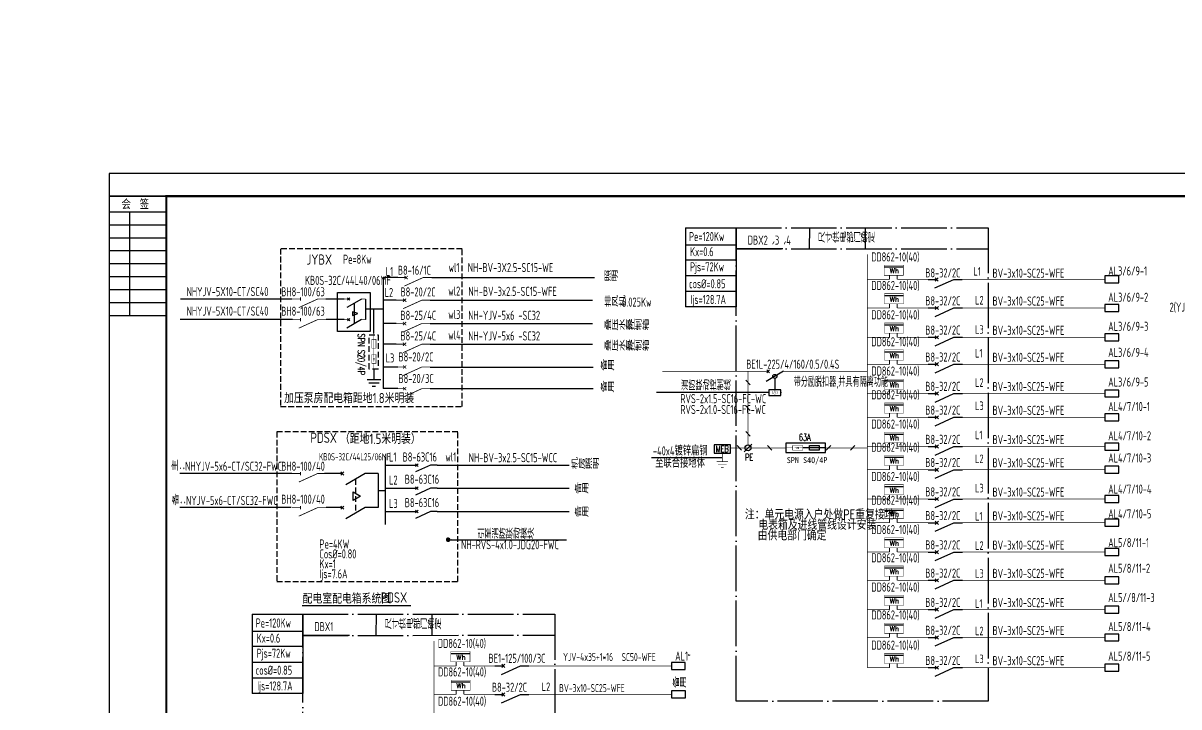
# Model space of a CAD drawing. Extents: x 2166032 to 5302137, y 581493 to 2416206.
# Drawn here: x 2799633 to 2850419, y 1085663 to 1115733 of the extents above; entities that cross this region are included whole.
import ezdxf
from ezdxf.enums import TextEntityAlignment as Align

# ---------------------------------------------------------------- set-up
doc = ezdxf.new("R2010")
doc.units = 0
doc.header["$LTSCALE"] = 1000
doc.header["$MEASUREMENT"] = 0
for name, pattern in [('CENTER2', [1.14, 0.75, -0.13, 0.13, -0.13]), ('CONTINOUS', [0]), ('DASH', [0.35, 0.25, -0.1]), ('DASHDOT', [1, 0.5, -0.25, 0, -0.25]), ('DASHED2', [0.375, 0.25, -0.125]), ('DOTE', [2.42, 2, -0.2, 0.02, -0.2]), ('HIDDEN', [0.375, 0.25, -0.125])]:
    doc.linetypes.add(name, pattern=pattern)
for name, color, linetype in [('A', 3, 'Continuous'), ('AB', 1, 'Continuous'), ('BD1', 7, 'Continuous'), ('BXZ', 7, 'Continuous'), ('DIM', 3, 'Continuous'), ('DOTLN', 2, 'Continuous'), ('E-TEXT', 6, 'Continuous'), ('EBL', 3, 'Continuous'), ('ELEMENT', 100, 'Continuous'), ('EQUIP', 80, 'Continuous'), ('EQUIP-消防', 3, 'Continuous'), ('FBX1', 7, 'Continuous'), ('MID', 7, 'Continuous'), ('PUB_TITLE', 137, 'Continuous'), ('SD1', 3, 'Continuous'), ('SHTLN', 4, 'Continuous'), ('TERM', 2, 'Continuous'), ('WIRE', 6, 'Continuous'), ('WIRE-接地', 4, 'Continuous'), ('WIRE-照明', 1, 'Continuous'), ('墙线加粗', 7, 'Continuous'), ('电气', 3, 'Continuous'), ('给排水文本', 30, 'Continuous')]:
    doc.layers.add(name, color=color, linetype=linetype)
doc.styles.add('_COMPLEX', font='COMPLEX', dxfattribs={"width": 0.6})
doc.styles.add('_SIMPLEX', font='SIMPLEX', dxfattribs={"width": 0.6})
doc.styles.add('_TEL_DIM', font='@tssdeng.shx', dxfattribs={"width": 0.8, "height": 3.5, "bigfont": '!tssdchn.shx'})
doc.styles.add('DIM_FONT', font='simplex_.ttf', dxfattribs={"width": 0.7})
doc.styles.add('H1', font='simsun.ttc')
doc.styles.add('HZTXT', font='tssdeng.shx', dxfattribs={"width": 0.7, "bigfont": 'tssdchn.shx'})
doc.styles.get("Standard").update_dxf_attribs({"font": 'tssdeng.shx', "bigfont": 'tssdchn.shx'})
doc.styles.add('TSSD_REIN', font='tssdeng.shx', dxfattribs={"width": 0.7, "bigfont": 'tssdchn.shx'})
doc.styles.add('样式 1', font='tssdeng.shx', dxfattribs={"width": 0.7, "bigfont": 'tssdchn.shx'})

# ---------------------------------------------------------------- blocks, each defined once
blk = doc.blocks.new('M_M7')
for p, q in [((-0.25, -0.2), (0, -0.75)), ((-0.047, -0.297), (0.047, -0.203)), ((-0.047, -0.203), (0.047, -0.297))]:
    blk.add_line(p, q)
for points in [[(0, 0), (0, -0.25)], [(0, -0.75), (0, -1)]]:
    blk.add_lwpolyline(points)
at = {"width": 0.8, "flags": 9}
blk.add_attdef('S', (0.25, -0.5), '', height=0.2, dxfattribs=at)
blk = doc.blocks.new('$element$00000586')
blk.add_line((0.173, 0), (0.173, -1))
at = {"const_width": 0.0233}
blk.add_lwpolyline([(-0.267, 0), (0.267, 0), (0.267, -1), (-0.267, -1), (-0.267, 0)], dxfattribs=at)
at = {"style": '_SIMPLEX'}
blk.add_text('Wh', height=0.2667, rotation=270, dxfattribs=at).set_placement((-0.161, -0.281))
at = {"flags": 9}
blk.add_attdef('S', (0, 0), '', height=0.00000667, dxfattribs=at)
blk.add_attdef('S', (0, 0), '', height=0.00000667, dxfattribs=at)
blk.add_attdef('S', (0, 0), '', height=0.00000667, dxfattribs=at)
blk = doc.blocks.new('QF102')
at = {"layer": 'A'}
for p, q in [((0, -10), (-4.91, -1.5)), ((-0.71, -3.21), (0.71, -1.79)), ((-0.71, -1.79), (0.71, -3.21))]:
    blk.add_line(p, q, dxfattribs=at)
at = {"layer": 'A', "const_width": 0.3}
for points in [[(0, 0), (0, -2.5)], [(0, -10), (0, -12.5)]]:
    blk.add_lwpolyline(points, dxfattribs=at)
at = {"layer": 'AB', "width": 0.6, "flags": 9}
blk.add_attdef('QF', text='', height=3.99, dxfattribs=at).set_placement((5, -7.45), align=Align.MIDDLE)
blk = doc.blocks.new('$element$00000286')
at = {"const_width": 0.0233}
for points in [[(0, 0), (0, -0.375)], [(-0.25, -0.375), (0.25, -0.375)], [(-0.188, -0.5), (0.188, -0.5)], [(-0.062, -0.625), (0.062, -0.625)]]:
    blk.add_lwpolyline(points, dxfattribs=at)
at = {"flags": 9}
blk.add_attdef('S', (0, 0), '', height=0.00000667, dxfattribs=at)
blk = doc.blocks.new('_LINKPT1')
blk.add_line((0, 0), (0, 0))
blk = doc.blocks.new('FC1O39RR')
for p, q in [((0.659, 0.338), (-0.659, 0.338)), ((-0.659, 0.338), (-0.659, -0.335)), ((0.659, -0.335), (0.659, 0.338)), ((-0.659, -0.335), (0.659, -0.335))]:
    blk.add_line(p, q)
at = {"xscale": 0.002857142857142999, "yscale": 0.002857142857142999, "zscale": 0.002857142857142999}
for p in [(-0.659, 0), (0, 0.338), (0.659, 0), (0, -0.335)]:
    blk.add_blockref('_LINKPT1', p, dxfattribs=at)
at = {"style": '_COMPLEX', "width": 0.6, "flags": 8}
blk.add_attdef('$TEXT$', text='', height=0.515, dxfattribs=at).set_placement((0, 0), align=Align.MIDDLE_CENTER)
at = {"flags": 9}
blk.add_attdef('A', (0, 0), '', height=0.0000286, dxfattribs=at)
blk = doc.blocks.new('$TelecSys$00000008')
blk.add_line((0.4, 0.4), (-0.4, -0.4))
blk = doc.blocks.new('$TelecSys$00000006')
blk.add_line((-1.32, -1.32), (1.32, 1.32))
blk.add_circle((0, 0), 1)
blk = doc.blocks.new('_M12')
for p, q in [((-0.1, -0.717), (-0.1, -0.283)), ((-0.1, -0.283), (0.1, -0.283)), ((0.1, -0.283), (0.1, -0.717)), ((0.1, -0.717), (-0.1, -0.717))]:
    blk.add_line(p, q)
blk.add_lwpolyline([(0, 0), (0, -1)])
at = {"width": 0.8, "flags": 9}
blk.add_attdef('S', (0.25, -0.5), '', height=0.2, dxfattribs=at)
blk = doc.blocks.new('$element$00000532')
at = {"const_width": 0.0233}
for points in [[(0, 0), (0, -0.283)], [(-0.1, -0.283), (0.1, -0.283), (0.1, -0.717), (-0.1, -0.717), (-0.1, -0.283)], [(0, -1), (0, -0.567)]]:
    blk.add_lwpolyline(points, dxfattribs=at)
for points in [[(-0.033, -0.55), (0.033, -0.55), (0, -0.35), (0.033, -0.55)], [(0.033, -0.55), (0, -0.35), (-0.033, -0.55), (0.033, -0.55)], [(0, -0.367), (-0.033, -0.567), (0.033, -0.567), (0, -0.367)]]:
    blk.add_solid(points)
at = {"flags": 9}
blk.add_attdef('S', (0, 0), '', height=0.00000667, dxfattribs=at)
blk = doc.blocks.new('$equip$00001926')
for p, q in [((0.65, 0.65), (-0.65, 0.65)), ((-0.65, 0.65), (-0.65, 0)), ((-0.65, 0), (0.65, 0)), ((0.65, 0), (0.65, 0.65))]:
    blk.add_line(p, q)
for p in [(-0.65, 0.33), (0, 0.65), (0, 0), (0.65, 0.33)]:
    blk.add_point(p)
at = {"color": 7, "style": '_TEL_DIM'}
blk.add_attdef('$TEXT$', text='', height=0.3, dxfattribs=at).set_placement((0.01, 0.34), align=Align.MIDDLE_CENTER)
at = {"color": 7, "style": '_TEL_DIM', "flags": 1}
blk.add_attdef('A', text='', height=0.00002, dxfattribs=at).set_placement((0, 0), align=Align.MIDDLE_CENTER)
blk = doc.blocks.new('$会签栏$00000001')
at = {"layer": 'PUB_TITLE'}
for p, q in [((-52.6, 0), (-52.6, 25)), ((-46.9, 0), (-46.9, 25)), ((-41.2, 0), (-41.2, 25)), ((-35.5, 0), (-35.5, 25)), ((-29.8, 0), (-29.8, 25)), ((-24.1, 0), (-24.1, 25)), ((-18.4, 0), (-18.4, 25)), ((-12.7, 0), (-12.7, 25)), ((-7, 0), (-7, 25)), ((0, 0), (0, 25)), ((-52.6, 16), (-7, 16))]:
    blk.add_line(p, q, dxfattribs=at)
blk.add_lwpolyline([(0, 25), (0, 0), (-52.6, 0), (-52.6, 25)], close=True, dxfattribs=at)
at = {"layer": 'PUB_TITLE', "color": 0, "style": 'TSSD_REIN', "width": 0.75}
blk.add_text('会  签', height=4.219, rotation=270, dxfattribs=at).set_placement((-5.71, 19.67))
blk = doc.blocks.new('$element$00000578')
at = {"const_width": 0.0233}
for points in [[(0, 0), (0, -0.25)], [(0, -1), (0, -0.75), (-0.25, -0.2)], [(-0.05, -0.25), (0.05, -0.25)]]:
    blk.add_lwpolyline(points, dxfattribs=at)
at = {"flags": 9}
blk.add_attdef('S', (0, 0), '', height=0.00000667, dxfattribs=at)

msp = doc.modelspace()

# ---------------------------------------------------------------- linework, layer by layer
at = {"linetype": 'CONTINOUS', "ltscale": 0.7}
for p, q in [((2834195.3, 1105804.8), (2834201.5, 1106733.8)), ((2836651, 1105804.7), (2836651, 1106733.8)), ((2833013.7, 1105804.7), (2830960.7, 1105804.7)), ((2815152.6, 1088810.3), (2815158.8, 1089739.2)), ((2817608.2, 1088810.2), (2817608.2, 1089739.2)), ((2813971, 1088810.2), (2811918, 1088810.2))]:
    msp.add_line(p, q, dxfattribs=at)
for p, q in [((2828739, 1105988.4), (2830960.7, 1105988.4)), ((2828739, 1105322.8), (2830960.7, 1105322.8)), ((2828739, 1104630.7), (2830960.7, 1104630.7)), ((2828739, 1103938.5), (2830960.7, 1103938.5)), ((2830960.7, 1103249.7), (2828739, 1103249.7)), ((2832664.4, 1100110.5), (2832664.4, 1099613.3)), ((2832404.4, 1099483.3), (2827459, 1099483.3)), ((2832404.4, 1099483.3), (2829077, 1099483.3)), ((2827251.6, 1096626.7), (2830354.5, 1096626.7)), ((2816629.9, 1096296.8), (2816929.9, 1096296.8)), ((2817529.9, 1096296.8), (2816869.9, 1095996.8)), ((2816873.4, 1096240.2), (2816986.5, 1096353.3)), ((2816986.5, 1096240.2), (2816873.4, 1096353.3)), ((2817829.9, 1096296.8), (2817529.9, 1096296.8)), ((2816629.9, 1095281), (2816929.9, 1095281)), ((2817529.9, 1095281), (2816869.9, 1094981)), ((2816873.4, 1095224.4), (2816986.5, 1095337.6)), ((2816986.5, 1095224.4), (2816873.4, 1095337.6)), ((2817829.9, 1095281), (2817529.9, 1095281)), ((2816629.9, 1094251), (2816929.9, 1094251)), ((2817529.9, 1094251), (2816869.9, 1093951)), ((2816873.4, 1094194.4), (2816986.5, 1094307.6)), ((2816986.5, 1094194.4), (2816873.4, 1094307.6)), ((2817829.9, 1094251), (2817529.9, 1094251))]:
    msp.add_line(p, q)
at = {"linetype": 'DOTE'}
for p, q in [((2830960.7, 1105804.7), (2842042.7, 1105805.1)), ((2811918, 1088810.2), (2823000, 1088810.5))]:
    msp.add_line(p, q, dxfattribs=at)
for points in [[(2830960.7, 1106733.8), (2842043.1, 1106733.8), (2842036.7, 1085917.6), (2830960.7, 1085916.1)], [(2811918, 1089739.2), (2823000.4, 1089739.2), (2822994, 1068923.1), (2811918, 1068921.6)]]:
    msp.add_lwpolyline(points, close=True, dxfattribs=at)
for points, const_width in [([(2836724.7, 1105559.1), (2836724.7, 1087390.6)], 30), ([(2816532.2, 1104473.2), (2816390.8, 1104614.6)], 35), ([(2816390.8, 1104473.2), (2816532.2, 1104614.6)], 35), ([(2816086.5, 1104543.9), (2816461.5, 1104543.9)], 35), ([(2817586.5, 1104543.9), (2817211.5, 1104543.9), (2816386.5, 1104168.9)], 35), ([(2837704.8, 1104460.1), (2836723, 1104460.1)], 30), ([(2839692.5, 1104460.1), (2838042.3, 1104462.9)], 30), ([(2840754.9, 1104460.1), (2847164.9, 1104460.1)], 30), ([(2816469.5, 1103475.9), (2816328.1, 1103617.3)], 35), ([(2816328.1, 1103475.9), (2816469.5, 1103617.3)], 35), ([(2816023.8, 1103546.6), (2816398.8, 1103546.6)], 35), ([(2817523.8, 1103546.6), (2817148.8, 1103546.6), (2816323.8, 1103171.6)], 35), ([(2837712, 1103204.9), (2836724.7, 1103204.9)], 30), ([(2839694.3, 1103204.9), (2838042.3, 1103204.9)], 30), ([(2840756.6, 1103204.9), (2847166.7, 1103204.9)], 30), ([(2816466.4, 1102448.9), (2816325, 1102590.3)], 35), ([(2816325, 1102448.9), (2816466.4, 1102590.3)], 35), ([(2815047.1, 1102080.4), (2815047.1, 1101180.4)], 21), ([(2816020.7, 1102519.6), (2816395.7, 1102519.6)], 35), ([(2817520.7, 1102519.6), (2817145.7, 1102519.6), (2816320.7, 1102144.6)], 35), ([(2814957.1, 1101825.4), (2815137.1, 1101825.4), (2815137.1, 1101435.4), (2814957.1, 1101435.4), (2814957.1, 1101825.4)], 21), ([(2816020.6, 1101611.6), (2816395.6, 1101611.6)], 35), ([(2817520.6, 1101611.6), (2817145.6, 1101611.6), (2816320.6, 1101236.6)], 35), ([(2816466.3, 1101540.9), (2816324.9, 1101682.3)], 35), ([(2816324.9, 1101540.9), (2816466.3, 1101682.3)], 35), ([(2837712, 1101917.4), (2836724.7, 1101917.4)], 30), ([(2839694.3, 1101917.4), (2838042.3, 1101917.4)], 30), ([(2840756.6, 1101917.4), (2847166.7, 1101917.4)], 30), ([(2815137.1, 1100771.8), (2814957.1, 1100771.8), (2814957.1, 1101161.8), (2815137.1, 1101161.8), (2815137.1, 1100771.8)], 21), ([(2815047.1, 1101416.8), (2815047.1, 1101026.8)], 21), ([(2815047.1, 1100516.8), (2815047.1, 1100771.8)], 21), ([(2816026.6, 1100609.4), (2816401.6, 1100609.4)], 35), ([(2817526.6, 1100609.4), (2817151.6, 1100609.4), (2816326.6, 1100234.4)], 35), ([(2816472.3, 1100538.7), (2816330.9, 1100680.1)], 35), ([(2816330.9, 1100538.7), (2816472.3, 1100680.1)], 35), ([(2837712, 1100731.1), (2836724.7, 1100731.1)], 30), ([(2839694.3, 1100731.1), (2838042.3, 1100731.1)], 30), ([(2840756.6, 1100731.1), (2847166.7, 1100731.1)], 30), ([(2832259.4, 1100419.9), (2827726.6, 1100419.9)], 30), ([(2833159.4, 1100419.9), (2836724.7, 1100419.9)], 30), ([(2816026.6, 1099657.8), (2816401.6, 1099657.8)], 35), ([(2817526.6, 1099657.8), (2817151.6, 1099657.8), (2816326.6, 1099282.8)], 35), ([(2816472.3, 1099587.1), (2816330.9, 1099728.5)], 35), ([(2816330.9, 1099587.1), (2816472.3, 1099728.5)], 35), ([(2837712, 1099443.6), (2836724.7, 1099443.6)], 30), ([(2839694.3, 1099443.6), (2838042.3, 1099443.6)], 30), ([(2840756.6, 1099443.6), (2847166.7, 1099443.6)], 30), ([(2837712, 1098398.6), (2836724.7, 1098398.6)], 30), ([(2839694.3, 1098398.6), (2838042.3, 1098398.6)], 30), ([(2840756.6, 1098398.6), (2847166.7, 1098398.6)], 30), ([(2837712, 1097111.1), (2836724.7, 1097111.1)], 30), ([(2839694.3, 1097111.1), (2838042.3, 1097111.1)], 30), ([(2840756.6, 1097111.1), (2847166.7, 1097111.1)], 30), ([(2837712, 1096092.6), (2836724.7, 1096092.6)], 30), ([(2839694.3, 1096092.6), (2838042.3, 1096092.6)], 30), ([(2840756.6, 1096092.6), (2847166.7, 1096092.6)], 30), ([(2837712, 1094805.1), (2836724.7, 1094805.1)], 30), ([(2839694.3, 1094805.1), (2838042.3, 1094805.1)], 30), ([(2840756.6, 1094805.1), (2847166.7, 1094805.1)], 30), ([(2837712, 1093759.6), (2836724.7, 1093759.6)], 30), ([(2839694.3, 1093759.6), (2838042.3, 1093759.6)], 30), ([(2840756.6, 1093759.6), (2847166.7, 1093759.6)], 30), ([(2837712, 1092472.1), (2836724.7, 1092472.1)], 30), ([(2839694.3, 1092472.1), (2838042.3, 1092472.1)], 30), ([(2840756.6, 1092472.1), (2847166.7, 1092472.1)], 30), ([(2837712, 1091230.1), (2836724.7, 1091230.1)], 30), ([(2839694.3, 1091230.1), (2838042.3, 1091230.1)], 30), ([(2840756.6, 1091230.1), (2847166.7, 1091230.1)], 30), ([(2837712, 1089942.6), (2836724.7, 1089942.6)], 30), ([(2839694.3, 1089942.6), (2838042.3, 1089942.6)], 30), ([(2840756.6, 1089942.6), (2847166.7, 1089942.6)], 30), ([(2817682, 1088564.6), (2817682, 1070396.1)], 30), ([(2837712, 1088716.6), (2836724.7, 1088716.6)], 30), ([(2839694.3, 1088716.6), (2838042.3, 1088716.6)], 30), ([(2840756.6, 1088716.6), (2847166.7, 1088716.6)], 30), ([(2818662.1, 1087465.6), (2817680.3, 1087465.6)], 30), ([(2820649.8, 1087465.6), (2818999.6, 1087468.3)], 30), ([(2821712.2, 1087465.6), (2828122.2, 1087465.6)], 30), ([(2837712, 1087390.6), (2836724.7, 1087390.6)], 30), ([(2839694.3, 1087390.6), (2838042.3, 1087390.6)], 30), ([(2840756.6, 1087390.6), (2847166.7, 1087390.6)], 30), ([(2818669.2, 1086210.3), (2817682, 1086210.3)], 30), ([(2820651.5, 1086210.3), (2818999.6, 1086210.3)], 30), ([(2821713.9, 1086210.3), (2828124, 1086210.3)], 30)]:
    msp.add_lwpolyline(points, dxfattribs=dict(const_width=const_width))
at = {"linetype": 'CONTINOUS', "ltscale": 0.7}
for points in [[(2847774.2, 1104612.3), (2847164.9, 1104612.3), (2847164.9, 1104308), (2847774.2, 1104308)], [(2847775.9, 1103357), (2847166.7, 1103357), (2847166.7, 1103052.7), (2847775.9, 1103052.7)], [(2847775.9, 1102069.5), (2847166.7, 1102069.5), (2847166.7, 1101765.2), (2847775.9, 1101765.2)], [(2847775.9, 1100883.3), (2847166.7, 1100883.3), (2847166.7, 1100579), (2847775.9, 1100579)], [(2847775.9, 1099595.8), (2847166.7, 1099595.8), (2847166.7, 1099291.5), (2847775.9, 1099291.5)], [(2847775.9, 1098550.8), (2847166.7, 1098550.8), (2847166.7, 1098246.5), (2847775.9, 1098246.5)], [(2847775.9, 1097263.3), (2847166.7, 1097263.3), (2847166.7, 1096959), (2847775.9, 1096959)], [(2847775.9, 1096244.8), (2847166.7, 1096244.8), (2847166.7, 1095940.5), (2847775.9, 1095940.5)], [(2847775.9, 1094957.3), (2847166.7, 1094957.3), (2847166.7, 1094653), (2847775.9, 1094653)], [(2847775.9, 1093911.8), (2847166.7, 1093911.8), (2847166.7, 1093607.5), (2847775.9, 1093607.5)], [(2847775.9, 1092624.3), (2847166.7, 1092624.3), (2847166.7, 1092320), (2847775.9, 1092320)], [(2847775.9, 1091382.3), (2847166.7, 1091382.3), (2847166.7, 1091078), (2847775.9, 1091078)], [(2847775.9, 1090094.8), (2847166.7, 1090094.8), (2847166.7, 1089790.5), (2847775.9, 1089790.5)], [(2847775.9, 1088868.8), (2847166.7, 1088868.8), (2847166.7, 1088564.5), (2847775.9, 1088564.5)], [(2828731.5, 1087617.8), (2828122.2, 1087617.8), (2828122.2, 1087313.4), (2828731.5, 1087313.4)], [(2847775.9, 1087542.8), (2847166.7, 1087542.8), (2847166.7, 1087238.5), (2847775.9, 1087238.5)], [(2828733.2, 1086362.5), (2828124, 1086362.5), (2828124, 1086058.2), (2828733.2, 1086058.2)]]:
    msp.add_lwpolyline(points, close=True, dxfattribs=at)
for points in [[(2814747.1, 1100066.8), (2815347.1, 1100066.8)], [(2815047.1, 1100516.8), (2815047.1, 1100066.8)], [(2814822.1, 1099916.8), (2815272.1, 1099916.8)], [(2814972.1, 1099766.8), (2815122.1, 1099766.8)]]:
    msp.add_lwpolyline(points)
msp.add_circle((2604640.5, 1020101.3), 438608.5)
for points in [[(2815047.1, 1100846.8), (2815077.1, 1101026.8), (2815017.1, 1101026.8), (2815047.1, 1100846.8)], [(2815077.1, 1101011.8), (2815017.1, 1101011.8), (2815047.1, 1100831.8), (2815017.1, 1101011.8)], [(2815017.1, 1101011.8), (2815047.1, 1100831.8), (2815077.1, 1101011.8), (2815017.1, 1101011.8)]]:
    msp.add_solid(points)
at = {"layer": 'A'}
for p, q in [((2814502.4, 1103597.5), (2813858.5, 1103225.7)), ((2813987.8, 1103543.9), (2813880.7, 1103651.1)), ((2813880.7, 1103543.9), (2813987.8, 1103651.1)), ((2814502.4, 1102692.8), (2813858.5, 1102321)), ((2813987.8, 1102639.2), (2813880.7, 1102746.4)), ((2813880.7, 1102639.2), (2813987.8, 1102746.4))]:
    msp.add_line(p, q, dxfattribs=at)
at = {"layer": 'A', "const_width": 22.7}
for points in [[(2813744.9, 1103597.5), (2813934.3, 1103597.5)], [(2814502.4, 1103597.5), (2814691.8, 1103597.5)], [(2813744.9, 1102692.8), (2813934.3, 1102692.8)], [(2814502.4, 1102692.8), (2814691.8, 1102692.8)]]:
    msp.add_lwpolyline(points, dxfattribs=at)
at = {"layer": 'BD1', "const_width": 45}
for points in [[(2837704.8, 1104460.1), (2837704.8, 1104641.9)], [(2838042.3, 1104460.1), (2838042.3, 1104641.9)], [(2837704.8, 1103204.9), (2837704.8, 1103386.7)], [(2838042.3, 1103204.9), (2838042.3, 1103386.7)], [(2837704.8, 1101917.4), (2837704.8, 1102099.2)], [(2838042.3, 1101917.4), (2838042.3, 1102099.2)], [(2837704.8, 1100731.1), (2837704.8, 1100912.9)], [(2838042.3, 1100731.1), (2838042.3, 1100912.9)], [(2837704.8, 1099443.6), (2837704.8, 1099625.4)], [(2838042.3, 1099443.6), (2838042.3, 1099625.4)], [(2837704.8, 1098398.6), (2837704.8, 1098580.4)], [(2838042.3, 1098398.6), (2838042.3, 1098580.4)], [(2837704.8, 1097111.1), (2837704.8, 1097292.9)], [(2838042.3, 1097111.1), (2838042.3, 1097292.9)], [(2837704.8, 1096092.6), (2837704.8, 1096274.4)], [(2838042.3, 1096092.6), (2838042.3, 1096274.4)], [(2837704.8, 1094805.1), (2837704.8, 1094986.9)], [(2838042.3, 1094805.1), (2838042.3, 1094986.9)], [(2837704.8, 1093759.6), (2837704.8, 1093941.4)], [(2838042.3, 1093759.6), (2838042.3, 1093941.4)], [(2837704.8, 1092472.1), (2837704.8, 1092653.9)], [(2838042.3, 1092472.1), (2838042.3, 1092653.9)], [(2837704.8, 1091230.1), (2837704.8, 1091411.9)], [(2838042.3, 1091230.1), (2838042.3, 1091411.9)], [(2837704.8, 1089942.6), (2837704.8, 1090124.4)], [(2838042.3, 1089942.6), (2838042.3, 1090124.4)], [(2837704.8, 1088716.6), (2837704.8, 1088898.4)], [(2838042.3, 1088716.6), (2838042.3, 1088898.4)], [(2818662.1, 1087465.6), (2818662.1, 1087647.4)], [(2818999.6, 1087465.6), (2818999.6, 1087647.4)], [(2837704.8, 1087390.6), (2837704.8, 1087572.4)], [(2838042.3, 1087390.6), (2838042.3, 1087572.4)], [(2818662.1, 1086210.3), (2818662.1, 1086392.2)], [(2818999.6, 1086210.3), (2818999.6, 1086392.2)]]:
    msp.add_lwpolyline(points, dxfattribs=at)
at = {"layer": 'BXZ'}
for p, q in [((2828739, 1106733.8), (2828739, 1103249.7)), ((2828739, 1106733.8), (2830960.7, 1106733.8)), ((2830960.7, 1106733.8), (2830960.7, 1103249.7)), ((2809696.3, 1089739.2), (2809696.3, 1086255.2)), ((2809696.3, 1089739.2), (2811918, 1089739.2)), ((2811918, 1089739.2), (2811918, 1086255.2)), ((2809696.3, 1088993.8), (2811918, 1088993.8)), ((2809696.3, 1088328.3), (2811918, 1088328.3)), ((2809696.3, 1087636.2), (2811918, 1087636.2)), ((2809696.3, 1086944), (2811918, 1086944))]:
    msp.add_line(p, q, dxfattribs=at)
at = {"layer": 'DIM', "color": 3}
for p, q in [((2814347.4, 1102956.8), (2814110.2, 1103034.9)), ((2814110.2, 1103034.9), (2814110.2, 1102867.9)), ((2814110.2, 1102867.9), (2814347.4, 1102956.8))]:
    msp.add_line(p, q, dxfattribs=at)
at = {"layer": 'DOTLN', "linetype": 'DASH'}
for p, q in [((2818920.8, 1105812.7), (2810936.1, 1105812.7)), ((2810936.1, 1105812.7), (2810936.1, 1098871.1)), ((2818920.8, 1098871.1), (2818920.8, 1105812.7)), ((2810936.1, 1098871.1), (2818920.8, 1098871.1)), ((2818732.1, 1097763), (2810777.6, 1097763)), ((2810777.6, 1097763), (2810777.6, 1091177.9)), ((2818732.1, 1091177.9), (2818732.1, 1097763)), ((2810777.6, 1091177.9), (2818732.1, 1091177.9))]:
    msp.add_line(p, q, dxfattribs=at)
at = {"layer": 'EBL', "color": 3, "const_width": 100}
msp.add_lwpolyline([(2818260.1, 1093017, 1), (2818360.1, 1093017, 1)], format="xyb", close=True, dxfattribs=at)
at = {"layer": 'ELEMENT'}
for p, q in [((2814180.5, 1103411.6), (2814180.5, 1102506.9)), ((2814130.4, 1094746.6), (2814130.4, 1095117.7)), ((2814130.4, 1095117.7), (2814451.8, 1094932.1)), ((2814451.8, 1094932.1), (2814130.4, 1094746.6))]:
    msp.add_line(p, q, dxfattribs=at)
at = {"layer": 'FBX1'}
msp.add_line((2811918, 1086255.2), (2809696.3, 1086255.2), dxfattribs=at)
msp.add_circle((2832664.4, 1100199.1), 88.6, dxfattribs=at)
at = {"layer": 'MID'}
msp.add_line((2818318.2, 1093017.1), (2823511.9, 1093017.1), dxfattribs=at)
at = {"layer": 'PUB_TITLE'}
msp.add_lwpolyline([(2803419.4, 1049721.6), (2908519.4, 1049721.6), (2908519.4, 1109121.6), (2803419.4, 1109121.6)], close=True, dxfattribs=at)
at = {"layer": 'PUB_TITLE', "const_width": 100}
msp.add_lwpolyline([(2805925.4, 1050721.6), (2907525.4, 1050721.6), (2907525.4, 1108121.6), (2805925.4, 1108121.6)], close=True, dxfattribs=at)
at = {"layer": 'SD1'}
for p, q in [((2813731.1, 1095854.3), (2813589.7, 1095995.8)), ((2813589.7, 1095854.3), (2813731.1, 1095995.8)), ((2814660.4, 1095925), (2813810.4, 1095434.3)), ((2813731.1, 1094354.3), (2813589.7, 1094495.8)), ((2813589.7, 1094354.3), (2813731.1, 1094495.8)), ((2814660.4, 1094425), (2813810.4, 1093934.3))]:
    msp.add_line(p, q, dxfattribs=at)
at = {"layer": 'WIRE'}
msp.add_lwpolyline([(2833155.2, 1096849.9), (2834891.7, 1096849.9), (2834891.7, 1097257.5), (2833155.2, 1097257.5)], close=True, dxfattribs=at)
at = {"layer": 'WIRE-接地', "linetype": 'CENTER2', "const_width": 30}
msp.add_lwpolyline([(2831485.9, 1097181.7), (2831485.9, 1100419.9)], dxfattribs=at)
at = {"layer": 'WIRE-接地', "color": 4, "linetype": 'CENTER2', "const_width": 30}
for points in [[(2831011.9, 1097053.7), (2830715.9, 1097051.9)], [(2831011.9, 1097053.7), (2833155.2, 1097053.7)], [(2834891.7, 1097053.7), (2836724.7, 1097053.7)]]:
    msp.add_lwpolyline(points, dxfattribs=at)
at = {"layer": 'WIRE-照明'}
for p, q in [((2815447.3, 1104543.9), (2815449, 1099657.8)), ((2816101, 1104543.9), (2815447.3, 1104543.9)), ((2817586.5, 1104543.9), (2824747.7, 1104543.9)), ((2811446.6, 1103597.5), (2806547.1, 1103597.5)), ((2813744.9, 1103597.5), (2812939.9, 1103597.5)), ((2814691.8, 1102692.8), (2814691.8, 1103597.5)), ((2815452.9, 1103147.1), (2814692, 1103147.1)), ((2816023.8, 1103546.6), (2815451.6, 1103546.6)), ((2817523.8, 1103546.6), (2824653.9, 1103546.6)), ((2811466.4, 1102692.8), (2806539.4, 1102692.8)), ((2813744.9, 1102692.8), (2812946.6, 1102692.8)), ((2816020.7, 1102519.6), (2815448.5, 1102519.6)), ((2817520.7, 1102519.6), (2824650.8, 1102519.6)), ((2816020.6, 1101611.6), (2815448.3, 1101611.6)), ((2817520.6, 1101611.6), (2824650.7, 1101611.6)), ((2816102.7, 1100609.4), (2815449, 1100609.4)), ((2817526.6, 1100609.4), (2824685, 1100609.4)), ((2816102.7, 1099657.8), (2815449, 1099657.8)), ((2817526.6, 1099657.8), (2824685, 1099657.8))]:
    msp.add_line(p, q, dxfattribs=at)
at = {"layer": 'WIRE-照明', "linetype": 'Continuous'}
for p, q in [((2815047.1, 1102080.4), (2815047.1, 1103147.1)), ((2815538.2, 1096662.1), (2815538.2, 1093688)), ((2815538.2, 1096296.8), (2816629.9, 1096296.8)), ((2817829.9, 1096296.8), (2823630, 1096296.9)), ((2811446.6, 1095925), (2806512.6, 1095925)), ((2813660.4, 1095925), (2812878.6, 1095925)), ((2815235.9, 1095925), (2814660.4, 1095925)), ((2815235.9, 1095925), (2814768.6, 1095925)), ((2815235.9, 1095925), (2815235.9, 1094425)), ((2815235.9, 1095175), (2815538.2, 1095175)), ((2815538.2, 1095281), (2816629.9, 1095281)), ((2817829.9, 1095281), (2823630, 1095281.2)), ((2811410.8, 1094425), (2806522.2, 1094425)), ((2813660.4, 1094425), (2812946.6, 1094425)), ((2815235.9, 1094425), (2814660.4, 1094425)), ((2815235.9, 1094425), (2814768.6, 1094425)), ((2815538.2, 1094251), (2816629.9, 1094251)), ((2817829.9, 1094251), (2823630, 1094251.2)), ((2811892.4, 1090122.8), (2816663.9, 1090122.8))]:
    msp.add_line(p, q, dxfattribs=at)
at = {"layer": 'WIRE-照明', "linetype": 'DASHED2'}
msp.add_line((2814235.4, 1095679.7), (2814235.4, 1094179.7), dxfattribs=at)
at = {"layer": '墙线加粗'}
for p, q in [((2813449.1, 1103892.5), (2814881.1, 1103892.5)), ((2813449.1, 1102170.8), (2813449.1, 1103892.5)), ((2814881.1, 1103892.5), (2814881.1, 1102170.8)), ((2814881.1, 1102170.8), (2813449.1, 1102170.8))]:
    msp.add_line(p, q, dxfattribs=at)
at = {"layer": '墙线加粗', "linetype": 'HIDDEN'}
for p, q in [((2814835.9, 1102030.5), (2815234, 1102030.5)), ((2814835.9, 1100521.8), (2814835.9, 1102030.5)), ((2815234, 1102030.5), (2815234, 1100521.8)), ((2815234, 1100521.8), (2814835.9, 1100521.8))]:
    msp.add_line(p, q, dxfattribs=at)

# ---------------------------------------------------------------- block references
at = {"rotation": 90}
for name, p, xscale, yscale, zscale in [('M_M7', (2839402.1, 1104460.1), 1500, 1500, 1500), ('M_M7', (2839403.8, 1103204.9), 1500, 1500, 1500), ('M_M7', (2839403.8, 1101917.4), 1500, 1500, 1500), ('M_M7', (2839403.8, 1100731.1), 1500, 1500, 1500), ('QF102', (2832146.9, 1100419.9), 90, 90, 90), ('M_M7', (2839403.8, 1099443.6), 1500, 1500, 1500), ('M_M7', (2839403.8, 1098398.6), 1500, 1500, 1500), ('M_M7', (2839403.8, 1097111.1), 1500, 1500, 1500), ('M_M7', (2839403.8, 1096092.6), 1500, 1500, 1500), ('M_M7', (2839403.8, 1094805.1), 1500, 1500, 1500), ('M_M7', (2839403.8, 1093759.6), 1500, 1500, 1500), ('M_M7', (2839403.8, 1092472.1), 1500, 1500, 1500), ('M_M7', (2839403.8, 1091230.1), 1500, 1500, 1500), ('M_M7', (2839403.8, 1089942.6), 1500, 1500, 1500), ('M_M7', (2839403.8, 1088716.6), 1500, 1500, 1500), ('M_M7', (2820359.4, 1087465.6), 1500, 1500, 1500), ('M_M7', (2839403.8, 1087390.6), 1500, 1500, 1500), ('M_M7', (2820361.1, 1086210.3), 1500, 1500, 1500)]:
    msp.add_blockref(name, p, dxfattribs=dict(at, xscale=xscale, yscale=yscale, zscale=zscale))
at = {"layer": 'ELEMENT', "linetype": 'CONTINOUS', "ltscale": 0.7, "xscale": 840, "yscale": 840, "zscale": 840, "rotation": 90}
for p in [(2837473.2, 1104865.9), (2837480.4, 1103610.7), (2837480.4, 1102323.2), (2837480.4, 1101136.9), (2837480.4, 1099849.4), (2837480.4, 1098804.4), (2837480.4, 1097516.9), (2837480.4, 1096498.4), (2837480.4, 1095210.9), (2837480.4, 1094165.4), (2837480.4, 1092877.9), (2837480.4, 1091635.9), (2837480.4, 1090348.4), (2837480.4, 1089122.4), (2818430.5, 1087871.4), (2837480.4, 1087796.4), (2818437.7, 1086616.2)]:
    msp.add_blockref('$element$00000586', p, dxfattribs=at)
at = {"layer": 'ELEMENT'}
for name, p, xscale, yscale, zscale, rotation in [('$element$00000578', (2811446.6, 1103597.5), 1500, 1500, 1500, 90), ('$element$00000578', (2811446.6, 1102692.8), 1500, 1500, 1500, 90), ('$element$00000532', (2833158.7, 1097053.7), -1028.571428571828, -1028.571428571478, 1028.571428571428, 270), ('_M12', (2834891.7, 1097053.7), 983.0400000000373, 983.0399999999208, 983.0400000000002, 270), ('$element$00000578', (2811446.6, 1095925), 1500, 1500, 1500, 90), ('$element$00000578', (2811446.6, 1094425), 1500, 1500, 1500, 90)]:
    msp.add_blockref(name, p, dxfattribs=dict(at, xscale=xscale, yscale=yscale, zscale=zscale, rotation=rotation))
at = {"layer": 'ELEMENT', "xscale": 1000, "yscale": 1000, "zscale": 1000}
msp.add_blockref('$element$00000286', (2830354.5, 1096825.1), dxfattribs=at)
at = {"layer": 'EQUIP', "ltscale": 2, "xscale": 548.4495126465335, "yscale": 548.4495126460679, "zscale": 548.4495126461621}
msp.add_blockref('FC1O39RR', (2830354.5, 1097009.1), dxfattribs=at).add_auto_attribs({'$TEXT$': 'MEB'})
at = {"layer": 'EQUIP-消防', "xscale": 400, "yscale": 400, "zscale": 400}
msp.add_blockref('$equip$00001926', (2832664.4, 1099353.3), dxfattribs=at).add_auto_attribs({'$TEXT$': 'I/O'})
at = {"layer": 'PUB_TITLE', "xscale": 100, "yscale": 100, "zscale": 100, "rotation": 90}
msp.add_blockref('$会签栏$00000001', (2805925.4, 1108121.6), dxfattribs=at)
at = {"layer": 'SHTLN', "xscale": 250, "yscale": 250, "zscale": 250, "rotation": 90}
for p in [(2831485.9, 1099925.8), (2831485.9, 1098800.8), (2831485.9, 1097675.8)]:
    msp.add_blockref('$TelecSys$00000008', p, dxfattribs=at)
at = {"layer": 'SHTLN', "color": 4, "xscale": 250, "yscale": 250, "zscale": 250, "rotation": 270}
for p in [(2831106.2, 1097056.3), (2832435.2, 1097053.7)]:
    msp.add_blockref('$TelecSys$00000008', p, dxfattribs=at)
at = {"layer": 'SHTLN', "color": 4, "xscale": 250, "yscale": 250, "zscale": 250}
msp.add_blockref('$TelecSys$00000008', (2835024.9, 1097053.7), dxfattribs=at)
at = {"layer": 'SHTLN', "color": 10, "xscale": 250, "yscale": 250, "zscale": 250}
msp.add_blockref('$TelecSys$00000008', (2836084.8, 1097053.7), dxfattribs=at)
at = {"layer": 'TERM', "color": 1, "xscale": 128, "yscale": 128, "zscale": 128}
msp.add_blockref('$TelecSys$00000006', (2831485.9, 1097053.7), dxfattribs=at)

# ---------------------------------------------------------------- texts
at = {"style": '_TEL_DIM'}
for s, height, width, p in [('Pe=120Kw', 400, 0.6, (2828894.3, 1106148.1)), ('DBX2、3、4', 400, 0.6, (2831475.5, 1105988.4)), ('尺寸供电部门确定', 400, 0.6, (2834561.5, 1106081.1)), ('Kx=0.6', 400, 0.6, (2828938.7, 1105482.6)), ('DD862-10(40)', 400, 0.6, (2836900, 1105250.5)), ('Pe=8Kw', 400, 0.6, (2813693.5, 1105150.7)), ('wl1', 400, 0.6, (2818330.2, 1104783.7)), ('NH-BV-3X2.5-SC15-WE', 400, 0.6, (2819174.1, 1104783.7)), ('Pjs=72Kw', 400, 0.6, (2828938.7, 1104817)), ('KB0S-32C/44L40/06MF', 400, 0.6, (2812018.4, 1104219.7)), ('L1', 400, 0.6, (2815571.7, 1104611.6)), ('B8-16/1C', 400, 0.6, (2816101, 1104665.2)), ('照明', 400, 0.6, (2825156.1, 1104387.4)), ('B8-32/2C', 400, 0.6, (2839275.4, 1104548.5)), ('L1', 375, 0.64, (2841394, 1104629.1)), ('BV-3x10-SC25-WFE', 400, 0.6, (2842230, 1104537.9)), ('AL3/6/9-1', 400, 0.6, (2847313.9, 1104632.1)), ('NHYJV-5X10-CT/SC40', 400, 0.6, (2806818.5, 1103724.6)), ('BH8-100/63', 400, 0.6, (2810975.4, 1103719.2, -226.7)), ('B8-20/2C', 400, 0.6, (2816217, 1103710.9)), ('wl2', 400, 0.6, (2818313.5, 1103749.1)), ('NH-BV-3x2.5-SC15-WFE', 400, 0.6, (2819195.5, 1103736.6)), ('cos%%C=0.85', 400, 0.6, (2828894.3, 1104071.6)), ('DD862-10(40)', 400, 0.6, (2836907.2, 1103995.3)), ('L2', 400, 0.6, (2815520.3, 1103687.3)), ('排风机', 400, 0.6, (2825171.8, 1103264.1)), ('0.025Kw', 400, 0.6, (2825965.2, 1103264.1)), ('Ijs=128.7A', 400, 0.6, (2828960.9, 1103379.5)), ('B8-32/2C', 400, 0.6, (2839275.4, 1103321.5)), ('L2', 375, 0.64, (2841464.3, 1103357.9)), ('BV-3x10-SC25-WFE', 400, 0.6, (2842230, 1103310.9)), ('AL3/6/9-2', 400, 0.6, (2847313.9, 1103479.1)), ('NHYJV-5X10-CT/SC40', 400, 0.6, (2806818.5, 1102868.1)), ('BH8-100/63', 400, 0.6, (2810975.4, 1102864.9, -226.7)), ('wl3', 400, 0.6, (2818313.5, 1102722.1)), ('NH-YJV-5x6 -SC32', 400, 0.6, (2819192.5, 1102684.6)), ('DD862-10(40)', 400, 0.6, (2836907.2, 1102707.8)), ('2(YJV(4*95+1*50)-CT', 400, 0.6, (2850009.2, 1103042.5)), ('B8-25/4C', 400, 0.6, (2816213.9, 1102683.9)), ('叠压水泵', 400, 0.6, (2825168.6, 1102237.1)), ('控制箱', 400, 0.6, (2826205.1, 1102237.1)), ('AL3/6/9-3', 400, 0.6, (2847313.9, 1102200.1)), ('B8-25/4C', 400, 0.6, (2816213.8, 1101775.9)), ('wl4', 400, 0.6, (2818313.5, 1101814.1)), ('NH-YJV-5x6 -SC32', 400, 0.6, (2819192.4, 1101776.6)), ('B8-32/2C', 400, 0.6, (2839275.4, 1102034)), ('L3', 375, 0.64, (2841464.3, 1102070.4)), ('BV-3x10-SC25-WFE', 400, 0.6, (2842230, 1102023.4)), ('叠压水泵', 400, 0.6, (2825168.5, 1101329.1)), ('控制箱', 400, 0.6, (2826204.9, 1101329.1)), ('DD862-10(40)', 400, 0.6, (2836907.2, 1101521.5)), ('L3', 400, 0.6, (2815562.8, 1100808.8)), ('B8-20/2C', 400, 0.6, (2816127, 1100856.3)), ('B8-32/2C', 400, 0.6, (2839275.4, 1100847.8)), ('L1', 375, 0.64, (2841464.3, 1101025.4)), ('BV-3x10-SC25-WFE', 400, 0.6, (2842230, 1100837.1)), ('AL3/6/9-4', 400, 0.6, (2847313.9, 1101053.6)), ('备用', 400, 0.6, (2824992.5, 1100463.9)), ('BE1L-225/4/160/0.5/0.4S', 400, 0.6, (2831409.7, 1100535.1)), ('DD862-10(40)', 400, 0.6, (2836907.2, 1100234)), ('B8-20/3C', 400, 0.6, (2816127, 1099904.7)), ('L2', 375, 0.64, (2841464.3, 1099737.9)), ('AL3/6/9-5', 400, 0.6, (2847313.9, 1099750.1)), ('备用', 400, 0.6, (2824992.5, 1099512.3)), ('消防联动控制线', 400, 0.6, (2828548.9, 1099586.4)), ('DD862-10(40)', 400, 0.6, (2836907.2, 1099189)), ('B8-32/2C', 400, 0.6, (2839275.4, 1099560.3)), ('BV-3x10-SC25-WFE', 400, 0.6, (2842230, 1099549.6)), ('RVS-2x1.5-SC16-FC-WC', 400, 0.6, (2828518.9, 1099017.8)), ('L3', 375, 0.64, (2841464.3, 1098719.4)), ('AL4/7/10-1', 400, 0.6, (2847313.9, 1098672.9)), ('RVS-2x1.0-SC16-FC-WC', 400, 0.6, (2828517.7, 1098541.2)), ('B8-32/2C', 400, 0.6, (2839275.4, 1098515.3)), ('BV-3x10-SC25-WFE', 400, 0.6, (2842230, 1098504.6)), ('DD862-10(40)', 400, 0.6, (2836907.2, 1097901.5)), ('B8-32/2C', 400, 0.6, (2839275.4, 1097227.8)), ('L1', 375, 0.64, (2841464.3, 1097431.9)), ('BV-3x10-SC25-WFE', 400, 0.6, (2842230, 1097217.1)), ('AL4/7/10-2', 400, 0.6, (2847313.9, 1097385.4)), ('DD862-10(40)', 400, 0.6, (2836907.2, 1096883)), ('KB0S-32C/44L25/06MF', 320, 0.6, (2812636.9, 1096502.9)), ('L1', 400, 0.6, (2815713.9, 1096454.5)), ('B8-63C16', 400, 0.6, (2816307.4, 1096453)), ('wl1', 400, 0.6, (2818187.7, 1096454.5)), ('NH-BV-3x2.5-SC15-WCC', 400, 0.6, (2819212.5, 1096423.2)), ('机房照明', 400, 0.6, (2823708, 1096133)), ('B8-32/2C', 400, 0.6, (2839275.4, 1096209.3)), ('L2', 375, 0.64, (2841464.3, 1096386.4)), ('BV-3x10-SC25-WFE', 400, 0.6, (2842230, 1096198.6)), ('AL4/7/10-3', 400, 0.6, (2847313.9, 1096409.6)), ('主：NHYJV-5x6-CT/SC32-FWC', 400, 0.6, (2806129.8, 1096046.3)), ('BH8-100/40', 400, 0.6, (2810975.4, 1096046.7, -226.7)), ('DD862-10(40)', 400, 0.6, (2836907.2, 1095595.5)), ('L2', 400, 0.6, (2815713.9, 1095438.8)), ('B8-63C16', 400, 0.6, (2816404.1, 1095476.2)), ('备用', 400, 0.6, (2823861.6, 1095050.8)), ('L3', 375, 0.64, (2841464.3, 1095098.9)), ('备：NYJV-5x6-CT/SC32-FWC', 400, 0.6, (2806167.9, 1094542.9)), ('BH8-100/40', 400, 0.6, (2810975.4, 1094597.1, -226.7)), ('DD862-10(40)', 400, 0.6, (2836907.2, 1094550)), ('B8-32/2C', 400, 0.6, (2839275.4, 1094921.8)), ('BV-3x10-SC25-WFE', 400, 0.6, (2842230, 1094911.1)), ('AL4/7/10-4', 400, 0.6, (2847313.9, 1095043.1)), ('L3', 400, 0.6, (2815713.9, 1094408.8)), ('B8-63C16', 400, 0.6, (2816404.1, 1094446.2)), ('备用', 400, 0.6, (2823861.6, 1094020.8)), ('B8-32/2C', 400, 0.6, (2839275.4, 1093876.3)), ('L1', 375, 0.64, (2841464.3, 1093856.9)), ('BV-3x10-SC25-WFE', 400, 0.6, (2842230, 1093865.6)), ('AL4/7/10-5', 400, 0.6, (2847313.9, 1093953.1)), ('引至消防联动模块', 400, 0.6, (2819593.4, 1093057.9)), ('DD862-10(40)', 400, 0.6, (2836907.2, 1093262.5)), ('Pe=4KW', 400, 0.6, (2812655.5, 1092627.4)), ('NH-RVS-4x1.0-JDG20-FWC', 400, 0.6, (2818881.1, 1092597.5)), ('B8-32/2C', 400, 0.6, (2839275.4, 1092588.8)), ('L2', 375, 0.64, (2841464.3, 1092569.4)), ('BV-3x10-SC25-WFE', 400, 0.6, (2842230, 1092578.1)), ('AL5/8/11-1', 400, 0.6, (2847313.9, 1092685.6)), ('Cos%%C=0.80', 400, 0.6, (2812655.5, 1092189.9)), ('DD862-10(40)', 400, 0.6, (2836907.2, 1092020.5)), ('Kx=1', 400, 0.6, (2812655.5, 1091752.4)), ('AL5/8/11-2', 400, 0.6, (2847313.9, 1091560.6)), ('Ijs=7.6A', 400, 0.6, (2812655.5, 1091314.9)), ('B8-32/2C', 400, 0.6, (2839275.4, 1091346.8)), ('L3', 375, 0.64, (2841464.3, 1091343.4)), ('BV-3x10-SC25-WFE', 400, 0.6, (2842230, 1091336.1)), ('DD862-10(40)', 400, 0.6, (2836907.2, 1090733)), ('B8-32/2C', 400, 0.6, (2839275.4, 1090059.3)), ('L1', 375, 0.64, (2841464.3, 1090017.4)), ('BV-3x10-SC25-WFE', 400, 0.6, (2842230, 1090048.6)), ('AL5//8/11-3', 400, 0.6, (2847313.9, 1090273.1)), ('DD862-10(40)', 400, 0.6, (2836907.2, 1089507)), ('Pe=120Kw', 400, 0.6, (2809851.6, 1089153.6)), ('DBX1', 400, 0.6, (2812432.8, 1088993.8)), ('尺寸供电部门确定', 400, 0.6, (2815518.8, 1089086.6)), ('AL5/8/11-4', 400, 0.6, (2847313.9, 1088996.1)), ('Kx=0.6', 400, 0.6, (2809896, 1088488)), ('B8-32/2C', 400, 0.6, (2839275.4, 1088833.3)), ('L2', 375, 0.64, (2841463.1, 1088813.9)), ('BV-3x10-SC25-WFE', 400, 0.6, (2842230, 1088822.6)), ('DD862-10(40)', 400, 0.6, (2817857.3, 1088256)), ('DD862-10(40)', 400, 0.6, (2836907.2, 1088181)), ('Pjs=72Kw', 400, 0.6, (2809896, 1087822.5)), ('BE1-125/100/3C', 400, 0.6, (2820082.5, 1087600.9)), ('YJV-4x35+1*16', 350, 0.6, (2823358.8, 1087684.9)), ('SC50-WFE', 350, 0.6, (2825931.3, 1087679.4)), ('AL1＇', 400, 0.6, (2828285.9, 1087698.3)), ('B8-32/2C', 400, 0.6, (2839275.4, 1087507.3)), ('L3', 375, 0.64, (2841463.1, 1087587.9)), ('BV-3x10-SC25-WFE', 400, 0.6, (2842230, 1087496.6)), ('AL5/8/11-5', 400, 0.6, (2847313.9, 1087695.6)), ('cos%%C=0.85', 400, 0.6, (2809851.6, 1087077.1)), ('DD862-10(40)', 400, 0.6, (2817864.5, 1087000.7)), ('备用', 400, 0.6, (2828156.8, 1086512.1)), ('Ijs=128.7A', 400, 0.6, (2809918.2, 1086385)), ('B8-32/2C', 400, 0.6, (2820232.6, 1086327)), ('L2', 375, 0.64, (2822421.6, 1086363.3)), ('BV-3x10-SC25-WFE', 350, 0.6, (2823187.3, 1086316.3)), ('DD862-10(40)', 400, 0.6, (2817864.5, 1085713.2))]:
    msp.add_text(s, height=height, dxfattribs=dict(at, width=width)).set_placement(p)
at = {"flags": 9}
for p, s, height, rotation in [((2816086.5, 1104543.9), '断路器', 0.01, 90), ((2816023.8, 1103546.6), '断路器', 0.01, 90), ((2816020.7, 1102519.6), '断路器', 0.01, 90), ((2816020.6, 1101611.6), '断路器', 0.01, 90), ((2816026.6, 1100609.4), '断路器', 0.01, 90), ((2815047.1, 1100516.8), '避雷器', 0.006, 180), ((2816026.6, 1099657.8), '断路器', 0.01, 90)]:
    msp.add_attdef('S', p, s, height=height, rotation=rotation, dxfattribs=at)
for p, s, height in [((2815047.1, 1102080.4), '熔断器', 0.006), ((2815047.1, 1100516.8), '接地', 0.008)]:
    msp.add_attdef('S', p, s, height=height, dxfattribs=at)
at = {"layer": 'AB', "width": 0.6, "flags": 9}
msp.add_attdef('EL', text='EL', height=79.77, dxfattribs=at).set_placement((2818449.4, 1093010.1), align=Align.MIDDLE)
at = {"layer": 'E-TEXT', "color": 7, "style": 'DIM_FONT', "width": 0.7}
msp.add_text('SPN S20/4P', height=300, rotation=270, dxfattribs=at).set_placement((2814342.7, 1102074.9))
msp.add_text('63A', height=300, dxfattribs=at).set_placement((2833722.1, 1097367.2))
at = {"layer": 'ELEMENT', "color": 7, "style": 'HZTXT', "width": 0.8}
for s, p in [('JYBX', (2812088.5, 1105110.7)), ('加压泵房配电箱距地1.8米明装', (2811099.2, 1099018.1)), ('PDSX', (2812259.7, 1097274.7)), ('（距地1.5米明装）', (2813553.8, 1097227.7)), ('注：单元电源入户处做PE重复接地。', (2831347.9, 1093904.1)), ('电表箱及进线管线设计安装', (2831937.9, 1093449.7)), ('由供电部门确定', (2831910.4, 1092984.7)), ('配电室配电箱系统图', (2811916.2, 1090203.4)), ('PDSX', (2815348.6, 1090250.4))]:
    msp.add_text(s, height=450, dxfattribs=at).set_placement(p)
at = {"layer": 'WIRE', "color": 0, "style": 'DIM_FONT', "width": 0.7}
msp.add_text('PE', height=300, dxfattribs=at).set_placement((2831357.8, 1096492.4, 0))
at = {"layer": '电气', "color": 3, "linetype": 'DASHDOT', "style": 'H1'}
msp.add_text('SPN S40/4P', height=262.5, dxfattribs=at).set_placement((2833188.4, 1096383.8))
at = {"layer": '给排水文本', "style": '样式 1'}
for s, width, p in [('带分励脱扣器,并具有隔离功能', 0.6, (2833492.5, 1099745.3)), ('-40x4镀锌扁钢', 0.7, (2827307.6, 1096720.8)), ('至联合接地体', 0.7, (2827407.4, 1096186.7))]:
    msp.add_text(s, height=400, dxfattribs=dict(at, width=width)).set_placement(p)

doc.saveas('drawing.dxf')
